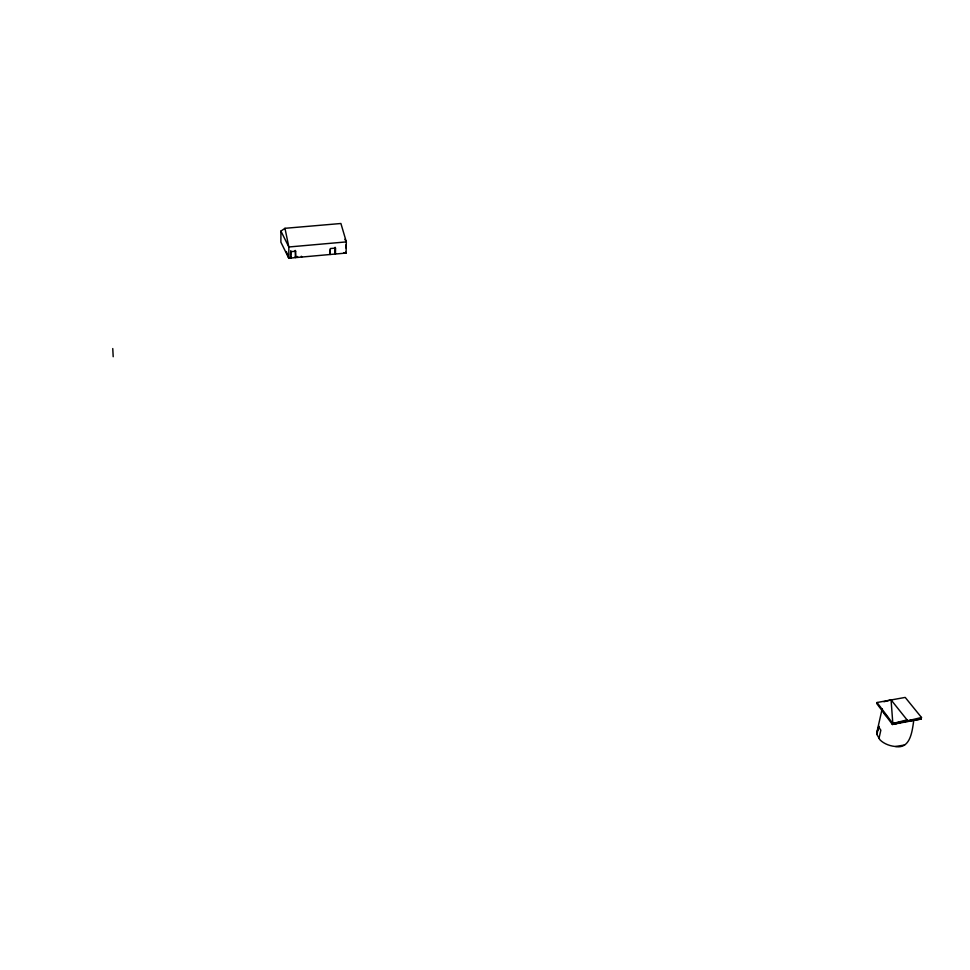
<?xml version="1.0" encoding="UTF-8"?>
<svg xmlns="http://www.w3.org/2000/svg" width="970" height="970" viewBox="0 0 970 970"><rect width="100%" height="100%" fill="white"/><g stroke="black" fill="none" stroke-linecap="round" stroke-linejoin="round"><path stroke-width="1.45" d="M280.924 231.09L280.888 242.185L288.781 258.214L346.084 253.061L346.338 241.894L340.906 223.5L284.962 228.314L280.924 231.09L288.842 246.986L288.781 258.214L290.806 257.341M290.454 256.662L291.145 257.996L290.77 250.818L290.491 255.316M295.644 251.242L295.595 257.596L295.232 250.43L295.644 251.242L291.182 251.642M329.836 250.03L330.2 254.492L330.309 248.538L335.559 248.077L335.438 254.019L334.723 252.697L335.111 247.265M345.987 247.981L346.06 244.767M877.038 702.51L876.795 703.614L892.424 724.444L921.124 719.037L921.5 717.485L905.216 697.418L877.038 702.51L892.824 723.523L892.424 724.444L921.5 717.485M876.977 731.841L882.191 708.682M913.849 719.885C912.176 730.859 910.684 749.652 894.934 746.451A16.563 9.87 15.4 0 1 879.996 739.867L876.916 734.46L878.796 726.106A13.992 8.306 15.2 0 0 880.857 730.155L878.965 738.534M921.124 719.037L906.707 721.45M910.6 720.225L904.634 721.777M883.925 701.746L891.066 699.891L907.678 720.674L892.424 724.444M891.066 699.891L892.824 723.523L907.071 719.885M892.824 723.523L907.678 720.674M895.662 746.463L904.573 745.009M295.183 256.783L297.632 256.553M343.865 252.697L346.084 253.061L345.623 252.248M344.871 239.287L346.338 241.894L288.842 246.986L284.962 228.314M301.318 256.225L301.731 257.05M290.491 256.662L291.145 257.996M286.38 251.582L288.781 258.214M112.762 348.557L113.187 356.73M876.916 734.46A16.563 9.87 15.4 0 1 878.141 729.513M887.489 716.818A16.708 9.785 15 0 1 883.5 712.55"/></g></svg>
